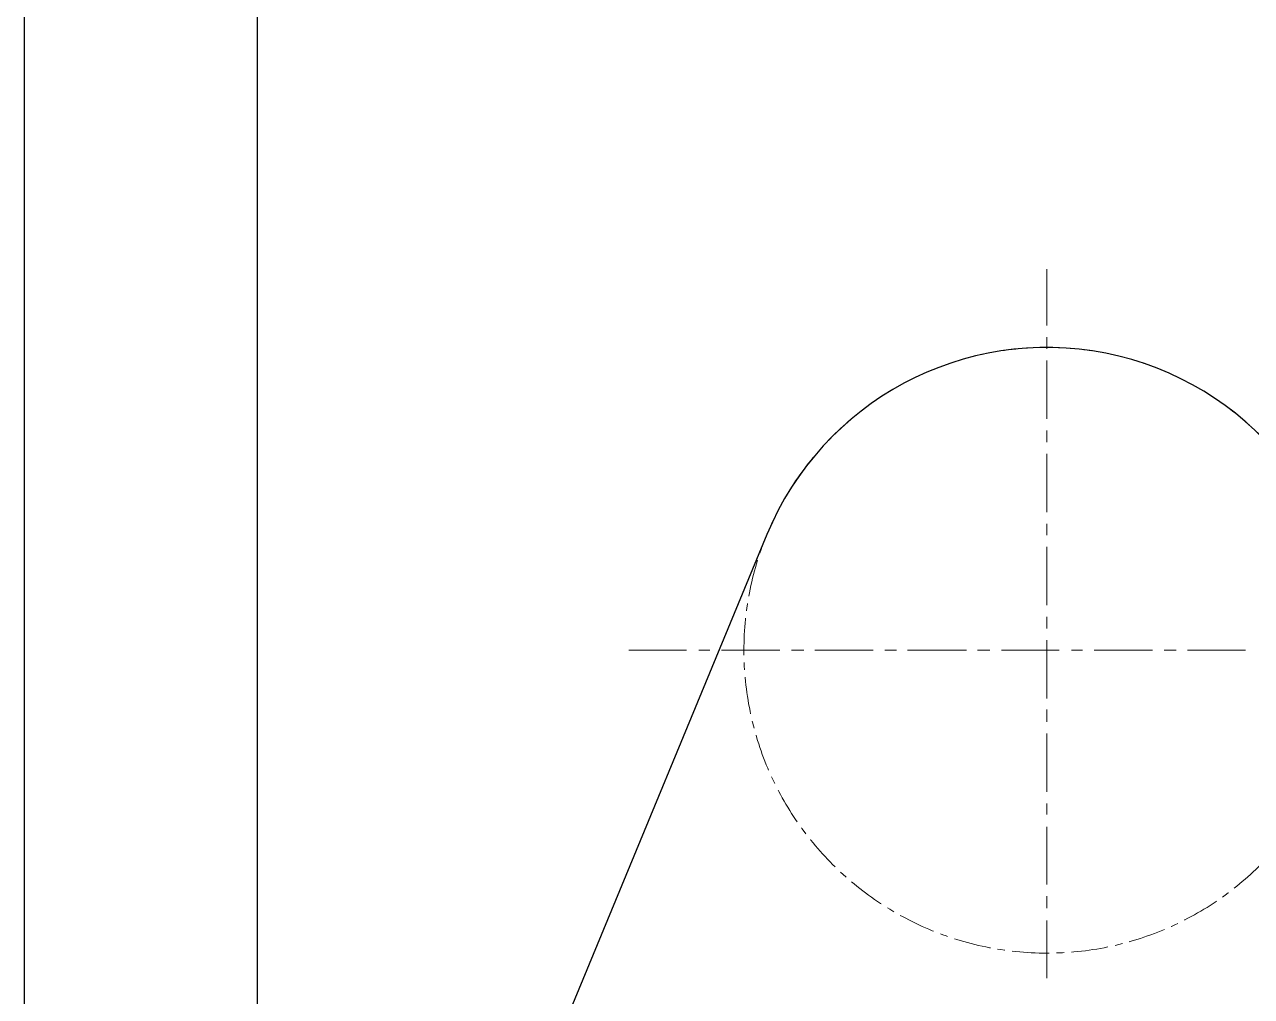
# Model space of a CAD drawing. Header units: millimetres. Extents: x -665 to 1025117, y -27997 to 4210.
# Drawn here: x 1451 to 2504, y -7264 to -6430 of the extents above; entities that cross this region are included whole.
import ezdxf

# ---------------------------------------------------------------- set-up
doc = ezdxf.new("R2010")
doc.units = ezdxf.units.MM
doc.linetypes.add('$1$CENTER', pattern=[50.8, 31.75, -6.35, 6.35, -6.35])
doc.layers.add('$1$CL', color=2, linetype='$1$CENTER', lineweight=0)
doc.layers.add('AA_Architecture', color=7, linetype='Continuous')

msp = doc.modelspace()

# ---------------------------------------------------------------- linework, layer by layer
at = {"layer": '$1$CL', "color": 1, "linetype": 'Continuous', "lineweight": 30}
msp.add_line((2087.853, -6867.813), (1790.8, -7586.255), dxfattribs=at)
at = {"layer": '$1$CL'}
msp.add_circle((2328.125, -6967.158), 260, dxfattribs=at)
at = {"layer": '$1$CL', "color": 1, "linetype": 'Continuous', "lineweight": 30}
msp.add_arc((2328.125, -6967.158), 260, 0, 157.536482, dxfattribs=at)
at = {"color": 7, "linetype": 'Continuous', "lineweight": 20, "true_color": 0x000007}
for points in [[(2328.125, -6639.877), (2328.125, -6688.332), (2328.125, -6688.332)], [(2328.125, -6698.339), (2328.125, -6708.346), (2328.125, -6708.346)], [(2328.125, -6718.353), (2328.125, -6768.389), (2328.125, -6768.389)], [(2328.125, -6778.396), (2328.125, -6788.403), (2328.125, -6788.403)], [(2328.125, -6798.41), (2328.125, -6848.446), (2328.125, -6848.446)], [(2328.125, -6858.453), (2328.125, -6868.46), (2328.125, -6868.46)], [(2328.125, -6878.467), (2328.125, -6928.502), (2328.125, -6928.502)], [(2328.125, -6938.509), (2328.125, -6948.516), (2328.125, -6948.516)], [(2328.125, -6958.524), (2328.125, -7008.559), (2328.125, -7008.559)], [(1969.45, -6966.951), (2018.959, -6966.951), (2018.959, -6966.951)], [(2029.492, -6966.951), (2038.973, -6966.951), (2038.973, -6966.951)], [(2048.98, -6966.951), (2099.015, -6966.951), (2099.015, -6966.951)], [(2109.022, -6966.951), (2119.556, -6966.951), (2119.556, -6966.951)], [(2129.037, -6966.951), (2179.072, -6966.951), (2179.072, -6966.951)], [(2189.079, -6966.951), (2199.086, -6966.951), (2199.086, -6966.951)], [(2189.079, -6966.951), (2199.086, -6966.951), (2199.086, -6966.951)], [(2208.567, -6966.951), (2259.129, -6966.951), (2259.129, -6966.951)], [(2209.093, -6966.951), (2259.129, -6966.951), (2259.129, -6966.951)], [(2268.609, -6966.951), (2279.143, -6966.951), (2279.143, -6966.951)], [(2289.15, -6966.951), (2338.659, -6966.951), (2338.659, -6966.951)], [(2349.193, -6966.951), (2358.673, -6966.951), (2358.673, -6966.951)], [(2368.68, -6966.951), (2418.715, -6966.951), (2418.715, -6966.951)], [(2428.723, -6966.951), (2439.256, -6966.951), (2439.256, -6966.951)], [(2448.737, -6966.951), (2498.772, -6966.951), (2498.772, -6966.951)], [(2328.125, -7018.039), (2328.125, -7028.573), (2328.125, -7028.573)], [(2328.125, -7038.58), (2328.125, -7088.616), (2328.125, -7088.616)], [(2328.125, -7098.623), (2328.125, -7108.103), (2328.125, -7108.103)], [(2328.125, -7118.637), (2328.125, -7168.146), (2328.125, -7168.146)], [(2328.125, -7178.153), (2328.125, -7188.687), (2328.125, -7188.687)], [(2328.125, -7178.153), (2328.125, -7187.633), (2328.125, -7187.633)], [(2328.125, -7199.22), (2328.125, -7248.729), (2328.125, -7248.729)]]:
    msp.add_lwpolyline(points, dxfattribs=at)
at = {"layer": 'AA_Architecture'}
for p, q in [((1450.625, -7994.249), (1450.625, -5594.249)), ((1650.625, -7994.249), (1650.625, -5794.249))]:
    msp.add_line(p, q, dxfattribs=at)

doc.saveas('drawing.dxf')
